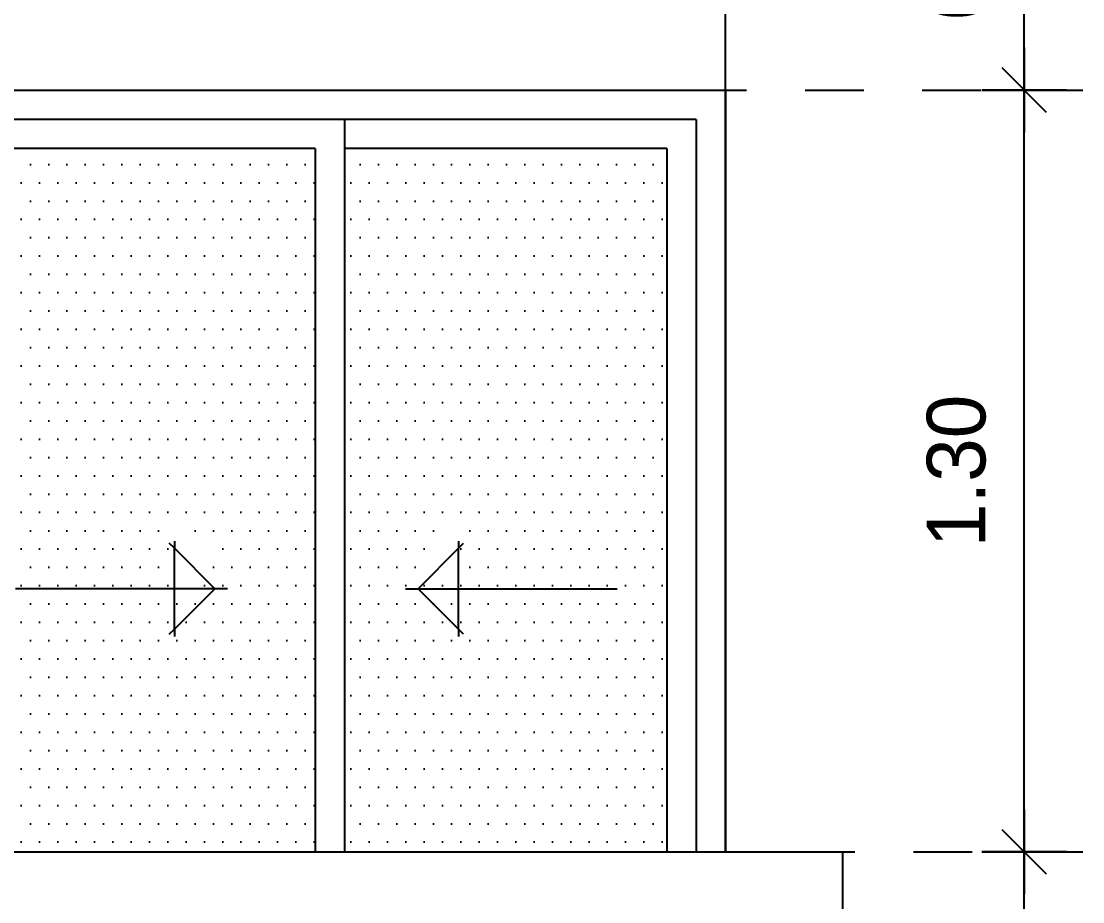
# Model space of a CAD drawing. Extents: x 185 to 567, y -69 to 170.
# Drawn here: x 471.278 to 473.089, y -32.521 to -31.018 of the extents above; entities that cross this region are included whole.
import ezdxf

# ---------------------------------------------------------------- set-up
doc = ezdxf.new("R2010")
doc.units = 0
doc.header["$LTSCALE"] = 0.25
doc.header["$MEASUREMENT"] = 0
doc.header["$PDMODE"] = 35
doc.header["$PDSIZE"] = -1
doc.linetypes.add('DOT2', pattern=[0.125, 0, -0.125])
doc.layers.get('0').update_dxf_attribs({"linetype": 'CONTINUOUS'})
doc.layers.get('Defpoints').update_dxf_attribs({"linetype": 'CONTINUOUS'})
for name, color, linetype in [('A-ELV 6', 71, 'CONTINUOUS'), ('A-IDM', 221, 'CONTINUOUS'), ('A-WIN', 3, 'CONTINUOUS'), ('A-WIN HAT', 125, 'CONTINUOUS')]:
    doc.layers.add(name, color=color, linetype=linetype)
doc.styles.add('XARAB', font='xarab.shx')
doc.dimstyles.new('DIM50', dxfattribs={"dimtxt": 0.1, "dimasz": 0.06, "dimexe": 0.1, "dimexo": 0, "dimgap": 0.05, "dimtad": 1, "dimzin": 3, "dimdsep": 46, "dimtxsty": 'XARAB', "dimblk": 'DTICK', "dimcen": 0.09, "dimclrd": 256, "dimclre": 5, "dimclrt": 3, "dimadec": 0, "dimazin": 3, "dimtfac": 1, "dimtix": 1, "dimtmove": 2, "dimatfit": 0, "dimldrblk": 'DTICK', "dimfxl": 0.15, "dimtolj": 1, "dimtzin": 3, "dimlwd": -3, "dimlwe": -3, "dimarcsym": 0})

# ---------------------------------------------------------------- blocks, each defined once
blk = doc.blocks.new('A$C5D9A0A75')
at = {"color": 8}
for p, q in [((-0.2424, -0.5809), (-0.251, -0.5723)), ((-0.2424, -0.5687), (-0.2424, -0.5809)), ((0.2424, -0.5687), (0.2424, -0.5809)), ((0.2424, -0.5809), (0.251, -0.5723)), ((-0.1517, -0.65), (-0.1733, -0.65)), ((0.1517, -0.65), (0.1733, -0.65)), ((-0.251, -0.7277), (-0.2424, -0.7191)), ((-0.2424, -0.7191), (-0.2424, -0.7313)), ((0.2424, -0.7191), (0.2424, -0.7313)), ((0.251, -0.7277), (0.2424, -0.7191))]:
    blk.add_line(p, q, dxfattribs=at)
for p, q in [((-0.1733, -0.65), (-0.5132, -0.65)), ((0.1733, -0.65), (0.5132, -0.65))]:
    blk.add_line(p, q)
at = {"elevation": 0}
for points in [[(-0.2424, -0.5809), (-0.1733, -0.65), (-0.2424, -0.7191), (-0.2424, -0.5809)], [(0.2424, -0.5809), (0.1733, -0.65), (0.2424, -0.7191), (0.2424, -0.5809)]]:
    blk.add_lwpolyline(points, dxfattribs=at)
blk = doc.blocks.new('A$C1E3E3395')
at = {"layer": 'A-WIN HAT'}
h = blk.add_hatch(dxfattribs=at)
h.set_pattern_fill('DOTS', color=256, scale=0.5, style=0)
h.set_pattern_definition([(7e-15, (0.3, 0.55), (0.015625, 0.03125), [0, -0.03125])])
h.paths.add_polyline_path([(1.5, 2.4), (0.9, 2.4), (0.9, 1.2), (1.5, 1.2)])
h.paths.add_polyline_path([(1.1424, 1.7702), (1.1424, 1.6321), (1.0733, 1.7011)], flags=16)
h.paths.add_polyline_path([(0.85, 2.4), (0.3, 2.4), (0.3, 1.2), (0.85, 1.2)])
h.paths.add_polyline_path([(0.6576, 1.7702), (0.7267, 1.7011), (0.6576, 1.6321)], flags=16)
h.paths.add_polyline_path([(1.5, 1.1), (0.9, 1.1), (0.9, 0.55), (1.5, 0.55)])
h.paths.add_polyline_path([(0.85, 1.1), (0.3, 1.1), (0.3, 0.55), (0.85, 0.55)])
for p in [(0, 1.1, 0), (3.72, 1.2, 0), (0, 1.1, 0)]:
    blk.add_line(p, (0, 1.2, 0))
at = {"elevation": 0}
blk.add_lwpolyline([(0.2, 1.2), (0.2, 2.9999), (1.6, 2.9999), (1.6, 1.2)], dxfattribs=at)
at = {"layer": 'A-WIN'}
for p, q in [((0.2, 2.5, 0), (0.2, 1.2, 0)), ((1.6, 2.5, 0), (0.2, 2.5, 0)), ((0.2, 1.2, 0), (0.2, 2.5, 0)), ((0.25, 2.45, 0), (0.25, 1.2, 0)), ((0.25, 2.45, 0), (1.55, 2.45, 0)), ((0.85, 2.45, 0), (0.85, 1.2, 0)), ((0.3, 2.4, 0), (0.3, 1.2, 0)), ((0.3, 2.4, 0), (0.85, 2.4, 0)), ((0.9, 2.4, 0), (0.9, 1.2, 0)), ((0.9, 2.4, 0), (1.5, 2.4, 0))]:
    blk.add_line(p, q, dxfattribs=at)
blk.add_blockref('A$C5D9A0A75', (0.898, 2.299, 0), dxfattribs=at)
blk = doc.blocks.new('DTICK')
for p, q in [((0, 1.207), (0, -1.207)), ((-1.207, 0), (1.207, 0))]:
    blk.add_line(p, q)
at = {"color": 3}
blk.add_line((-0.629, -0.629), (0.629, 0.629), dxfattribs=at)
blk = doc.blocks.new('*D1677')
at = {"layer": 'A-IDM', "color": 5, "linetype": 'DOT2', "lineweight": -3, "transparency": 16777216}
for p, q in [((472.6004, -32.4356), (473.0892, -32.4356)), ((472.6004, -33.0856), (473.0892, -33.0856))]:
    blk.add_line(p, q, dxfattribs=at)
at = {"layer": 'A-IDM', "lineweight": -3, "transparency": 16777216}
blk.add_line((472.9892, -33.0256), (472.9892, -32.4956), dxfattribs=at)
at = {"layer": 'Defpoints', "color": 0, "transparency": 16777216}
for p in [(472.6004, -32.4356, 0), (472.9892, -32.4356), (472.6004, -33.0856, 0)]:
    blk.add_point(p, dxfattribs=at)
at = {"layer": 'A-IDM', "lineweight": -3, "transparency": 16777216, "xscale": 0.06, "yscale": 0.06, "zscale": 0.06}
for p, rotation in [((472.9892, -32.4356), 90), ((472.9892, -33.0856), 270)]:
    blk.add_blockref('DTICK', p, dxfattribs=dict(at, rotation=rotation))
at = {"layer": 'A-IDM', "color": 3, "transparency": 16777216, "insert": (472.8736, -32.7606), "char_height": 0.1, "attachment_point": 5, "rotation": 90, "style": 'XARAB'}
blk.add_mtext('\\A1;0.65', dxfattribs=at)
blk = doc.blocks.new('*D1678')
at = {"layer": 'A-IDM', "color": 5, "linetype": 'DOT2', "lineweight": -3, "transparency": 16777216}
for p, q in [((472.4154, -31.1356), (473.0892, -31.1356)), ((472.6004, -32.4356), (473.0892, -32.4356))]:
    blk.add_line(p, q, dxfattribs=at)
at = {"layer": 'A-IDM', "lineweight": -3, "transparency": 16777216}
blk.add_line((472.9892, -32.3756), (472.9892, -31.1956), dxfattribs=at)
at = {"layer": 'Defpoints', "color": 0, "transparency": 16777216}
for p in [(472.4154, -31.1356, 0), (472.9892, -31.1356), (472.6004, -32.4356, 0)]:
    blk.add_point(p, dxfattribs=at)
at = {"layer": 'A-IDM', "lineweight": -3, "transparency": 16777216, "xscale": 0.06, "yscale": 0.06, "zscale": 0.06}
for p, rotation in [((472.9892, -31.1356), 90), ((472.9892, -32.4356), 270)]:
    blk.add_blockref('DTICK', p, dxfattribs=dict(at, rotation=rotation))
at = {"layer": 'A-IDM', "color": 3, "transparency": 16777216, "insert": (472.8738, -31.7856), "char_height": 0.1, "attachment_point": 5, "rotation": 90, "style": 'XARAB'}
blk.add_mtext('\\A1;1.30', dxfattribs=at)
blk = doc.blocks.new('*D1699')
at = {"layer": 'A-IDM', "color": 5, "linetype": 'DOT2', "lineweight": -3, "transparency": 16777216}
for p, q in [((472.6004, -30.6356), (473.0892, -30.6356)), ((472.4154, -31.1356), (473.0892, -31.1356))]:
    blk.add_line(p, q, dxfattribs=at)
at = {"layer": 'A-IDM', "lineweight": -3, "transparency": 16777216}
blk.add_line((472.9892, -31.0756), (472.9892, -30.6956), dxfattribs=at)
at = {"layer": 'Defpoints', "color": 0, "transparency": 16777216}
for p in [(472.6004, -30.6356, 0), (472.9892, -30.6356), (472.4154, -31.1356, 0)]:
    blk.add_point(p, dxfattribs=at)
at = {"layer": 'A-IDM', "lineweight": -3, "transparency": 16777216, "xscale": 0.06, "yscale": 0.06, "zscale": 0.06}
for p, rotation in [((472.9892, -30.6356), 90), ((472.9892, -31.1356), 270)]:
    blk.add_blockref('DTICK', p, dxfattribs=dict(at, rotation=rotation))
at = {"layer": 'A-IDM', "color": 3, "transparency": 16777216, "insert": (472.8751, -30.8856), "char_height": 0.1, "attachment_point": 5, "rotation": 90, "style": 'XARAB'}
blk.add_mtext('\\A1;0.50', dxfattribs=at)

msp = doc.modelspace()

# ---------------------------------------------------------------- block references
at = {"layer": 'A-ELV 6', "xscale": -1}
msp.add_blockref('A$C1E3E3395', (472.6798, -33.6356, 0), dxfattribs=at)

# ---------------------------------------------------------------- dimensions: what is measured, and where the dimension line sits
at = {"layer": 'A-IDM'}
for base, p1, p2, picture, middle in [((472.9892, -30.6356, 0), (472.4154, -31.1356, 0), (472.6004, -30.6356, 0), '*D1699', (472.8751, -30.8856, 0)), ((472.9892, -31.1356, 0), (472.6004, -32.4356, 0), (472.4154, -31.1356, 0), '*D1678', (472.8738, -31.7856, 0)), ((472.9892, -32.4356, 0), (472.6004, -33.0856, 0), (472.6004, -32.4356, 0), '*D1677', (472.8736, -32.7606, 0))]:
    dim = msp.add_linear_dim(base=base, p1=p1, p2=p2, angle=90, dimstyle='DIM50', override={"dimfxl": 0.15}, dxfattribs=at)
    dim.commit()
    dim.dimension.update_dxf_attribs({"geometry": picture, "text_midpoint": middle})

doc.saveas('drawing.dxf')
